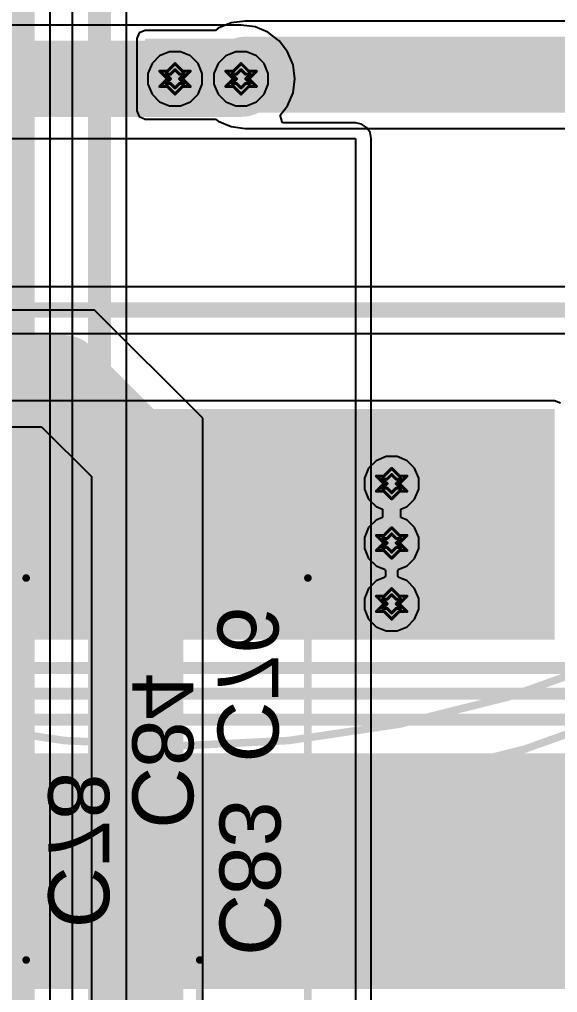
# Model space of a CAD drawing. Header units: inches. Extents: x -2.7 to 10.9, y -2.9 to 7.4.
# Drawn here: x 0.402 to 0.755, y 0.979 to 1.618 of the extents above; entities that cross this region are included whole.
import ezdxf

# ---------------------------------------------------------------- set-up
doc = ezdxf.new("R2010")
doc.units = ezdxf.units.IN
doc.header["$MEASUREMENT"] = 0
for name, color, linetype in [('Board Outline', 216, 'Continuous'), ('Bottom Layer', 5, 'Continuous'), ('Bottom Overlay', 54, 'Continuous'), ('Bottom Solder', 6, 'Continuous'), ('Drill Drawing', 1, 'Continuous'), ('Layer 2', 16, 'Continuous'), ('Layer 3', 76, 'Continuous'), ('Top Layer', 1, 'Continuous'), ('Top Overlay', 2, 'Continuous'), ('Top Solder', 216, 'Continuous'), ('Via Holes', 16, 'Continuous')]:
    doc.layers.add(name, color=color, linetype=linetype)
doc.styles.add('Arial', font='', dxfattribs={"height": 0.2})
doc.styles.get('Arial').set_extended_font_data('Arial')

# ---------------------------------------------------------------- blocks, each defined once
blk = doc.blocks.new('EFM_620_31')
at = {"layer": 'Top Overlay'}
for points in [[(0.7874, 0, 0.005, 0.005, 1), (-0.7874, 0, 0.005, 0.005, 1)], [(0.75147, 0, 0.005, 0.005, 1), (-0.75147, 0, 0.005, 0.005, 1)]]:
    blk.add_lwpolyline(points, format="xyseb", close=True, dxfattribs=at)

msp = doc.modelspace()

# ---------------------------------------------------------------- hatches: boundary and pattern name
at = {"layer": 'Bottom Layer'}
h = msp.add_hatch(color=5, dxfattribs=at)
edge = h.paths.add_edge_path()
edge.add_arc((0.50375, 1.579), 0.01181, 0, 360)
h = msp.add_hatch(color=5, dxfattribs=at)
edge = h.paths.add_edge_path()
edge.add_arc((0.54714, 1.579), 0.01181, 0, 360)
for points in [[(0.241, 1.21057), (0.753, 1.21057), (0.753, 1.362), (0.241, 1.362)], [(0.09959, 0.981), (1.11999, 0.981), (1.11999, 1.13584), (0.09959, 1.13584)]]:
    msp.add_hatch(color=5, dxfattribs=at).paths.add_polyline_path(points)
h = msp.add_hatch(color=5, dxfattribs=at)
edge = h.paths.add_edge_path()
edge.add_arc((0.646, 1.313), 0.01181, 0, 360)
h = msp.add_hatch(color=5, dxfattribs=at)
edge = h.paths.add_edge_path()
edge.add_arc((0.646, 1.274), 0.01181, 0, 360)
h = msp.add_hatch(color=5, dxfattribs=at)
edge = h.paths.add_edge_path()
edge.add_arc((0.646, 1.234), 0.01181, 0, 360)
at = {"layer": 'Bottom Solder'}
h = msp.add_hatch(color=6, dxfattribs=at)
edge = h.paths.add_edge_path()
edge.add_arc((0.50375, 1.579), 0.01581, 0, 360)
h = msp.add_hatch(color=6, dxfattribs=at)
edge = h.paths.add_edge_path()
edge.add_arc((0.54714, 1.579), 0.01581, 0, 360)
h = msp.add_hatch(color=6, dxfattribs=at)
edge = h.paths.add_edge_path()
edge.add_arc((0.646, 1.313), 0.01581, 0, 360)
h = msp.add_hatch(color=6, dxfattribs=at)
edge = h.paths.add_edge_path()
edge.add_arc((0.646, 1.274), 0.01581, 0, 360)
h = msp.add_hatch(color=6, dxfattribs=at)
edge = h.paths.add_edge_path()
edge.add_arc((0.646, 1.234), 0.01581, 0, 360)
at = {"layer": 'Layer 2'}
msp.add_hatch(color=16, dxfattribs=at).paths.add_polyline_path([(0.48407, 1.55798), (0.5737, 1.55798), (0.5737, 1.60543), (0.48407, 1.60543)])
h = msp.add_hatch(color=16, dxfattribs=at)
edge = h.paths.add_edge_path()
edge.add_arc((0.50375, 1.579), 0.01181, 0, 360)
h = msp.add_hatch(color=16, dxfattribs=at)
edge = h.paths.add_edge_path()
edge.add_arc((0.54714, 1.579), 0.01181, 0, 360)
h = msp.add_hatch(color=16, dxfattribs=at)
edge = h.paths.add_edge_path()
edge.add_arc((0.646, 1.313), 0.01181, 0, 360)
h = msp.add_hatch(color=16, dxfattribs=at)
edge = h.paths.add_edge_path()
edge.add_arc((0.646, 1.274), 0.01181, 0, 360)
h = msp.add_hatch(color=16, dxfattribs=at)
edge = h.paths.add_edge_path()
edge.add_arc((0.646, 1.234), 0.01181, 0, 360)
at = {"layer": 'Layer 3'}
h = msp.add_hatch(color=76, dxfattribs=at)
edge = h.paths.add_edge_path()
edge.add_arc((0.50375, 1.579), 0.01181, 0, 360)
h = msp.add_hatch(color=76, dxfattribs=at)
edge = h.paths.add_edge_path()
edge.add_arc((0.54714, 1.579), 0.01181, 0, 360)
h = msp.add_hatch(color=76, dxfattribs=at)
edge = h.paths.add_edge_path()
edge.add_arc((0.646, 1.313), 0.01181, 0, 360)
h = msp.add_hatch(color=76, dxfattribs=at)
edge = h.paths.add_edge_path()
edge.add_arc((0.646, 1.274), 0.01181, 0, 360)
h = msp.add_hatch(color=76, dxfattribs=at)
edge = h.paths.add_edge_path()
edge.add_arc((0.646, 1.234), 0.01181, 0, 360)
at = {"layer": 'Top Layer'}
h = msp.add_hatch(color=1, dxfattribs=at)
edge = h.paths.add_edge_path()
edge.add_arc((0.50375, 1.579), 0.01181, 0, 360)
h = msp.add_hatch(color=1, dxfattribs=at)
edge = h.paths.add_edge_path()
edge.add_arc((0.54714, 1.579), 0.01181, 0, 360)
h = msp.add_hatch(color=1, dxfattribs=at)
edge = h.paths.add_edge_path()
edge.add_arc((0.646, 1.313), 0.01181, 0, 360)
h = msp.add_hatch(color=1, dxfattribs=at)
edge = h.paths.add_edge_path()
edge.add_arc((0.646, 1.274), 0.01181, 0, 360)
h = msp.add_hatch(color=1, dxfattribs=at)
edge = h.paths.add_edge_path()
edge.add_arc((0.646, 1.234), 0.01181, 0, 360)
at = {"layer": 'Top Solder'}
h = msp.add_hatch(color=216, dxfattribs=at)
edge = h.paths.add_edge_path()
edge.add_arc((0.50375, 1.579), 0.01581, 0, 360)
h = msp.add_hatch(color=216, dxfattribs=at)
edge = h.paths.add_edge_path()
edge.add_arc((0.54714, 1.579), 0.01581, 0, 360)
h = msp.add_hatch(color=216, dxfattribs=at)
edge = h.paths.add_edge_path()
edge.add_arc((0.646, 1.313), 0.01581, 0, 360)
h = msp.add_hatch(color=216, dxfattribs=at)
edge = h.paths.add_edge_path()
edge.add_arc((0.646, 1.274), 0.01581, 0, 360)
h = msp.add_hatch(color=216, dxfattribs=at)
edge = h.paths.add_edge_path()
edge.add_arc((0.646, 1.234), 0.01581, 0, 360)
at = {"layer": 'Via Holes'}
h = msp.add_hatch(color=7, dxfattribs=at)
edge = h.paths.add_edge_path()
edge.add_arc((0.50375, 1.579), 0.00591, 0, 360)
h = msp.add_hatch(color=7, dxfattribs=at)
edge = h.paths.add_edge_path()
edge.add_arc((0.54714, 1.579), 0.00591, 0, 360)
h = msp.add_hatch(color=7, dxfattribs=at)
edge = h.paths.add_edge_path()
edge.add_arc((0.646, 1.313), 0.00591, 0, 360)
h = msp.add_hatch(color=7, dxfattribs=at)
edge = h.paths.add_edge_path()
edge.add_arc((0.646, 1.274), 0.00591, 0, 360)
h = msp.add_hatch(color=7, dxfattribs=at)
edge = h.paths.add_edge_path()
edge.add_arc((0.646, 1.234), 0.00591, 0, 360)

# ---------------------------------------------------------------- linework, layer by layer
at = {"layer": 'Board Outline'}
msp.add_lwpolyline([(-2.49969, 1.37795, 0.005, 0.005, -0.740599), (2.8433, 0.25075, 0.005, 0.005, 0)], format="xyseb", dxfattribs=at)
at = {"layer": 'Bottom Layer'}
for p, q in [((0.49366, 1.5941), (0.48865, 1.58909)), ((0.5002, 1.59681), (0.49366, 1.5941)), ((0.50729, 1.59681), (0.5002, 1.59681)), ((0.51383, 1.5941), (0.50729, 1.59681)), ((0.51884, 1.58909), (0.51383, 1.5941)), ((0.53705, 1.5941), (0.53204, 1.58909)), ((0.5436, 1.59681), (0.53705, 1.5941)), ((0.55068, 1.59681), (0.5436, 1.59681)), ((0.55723, 1.5941), (0.55068, 1.59681)), ((0.56224, 1.58909), (0.55723, 1.5941)), ((0.48865, 1.58909), (0.48593, 1.58254)), ((0.52156, 1.58254), (0.51884, 1.58909)), ((0.53204, 1.58909), (0.52933, 1.58254)), ((0.56495, 1.58254), (0.56224, 1.58909)), ((0.48593, 1.58254), (0.48593, 1.57546)), ((0.52156, 1.57546), (0.52156, 1.58254)), ((0.52933, 1.58254), (0.52933, 1.57546)), ((0.56495, 1.57546), (0.56495, 1.58254)), ((0.48593, 1.57546), (0.48865, 1.56891)), ((0.51884, 1.56891), (0.52156, 1.57546)), ((0.52933, 1.57546), (0.53204, 1.56891)), ((0.56224, 1.56891), (0.56495, 1.57546)), ((0.48865, 1.56891), (0.49366, 1.5639)), ((0.51383, 1.5639), (0.51884, 1.56891)), ((0.53204, 1.56891), (0.53705, 1.5639)), ((0.55723, 1.5639), (0.56224, 1.56891)), ((0.49366, 1.5639), (0.5002, 1.56119)), ((0.5002, 1.56119), (0.50729, 1.56119)), ((0.50729, 1.56119), (0.51383, 1.5639)), ((0.53705, 1.5639), (0.5436, 1.56119)), ((0.5436, 1.56119), (0.55068, 1.56119)), ((0.55068, 1.56119), (0.55723, 1.5639)), ((1.65461, 1.44236), (0.34657, 1.44236)), ((0.09701, 1.41177), (1.22051, 1.41177)), ((0.753, 1.36741), (0.241, 1.36741)), ((0.75683, 1.36583), (0.753, 1.36741))]:
    msp.add_line(p, q, dxfattribs=at)
for points in [[(0.09701, 1.42706, 0.01, 0.01, 0), (1.66094, 1.42706, 0.01, 0.01, 0)], [(-0.18099, 1.19189, 0.008, 0.008, 0), (1.02789, 1.19189, 0.008, 0.008, 0)], [(-0.03674, 1.175, 0.008, 0.008, 0), (1.035, 1.175, 0.008, 0.008, 0)], [(-0.01206, 1.15794, 0.008, 0.008, 0), (1.04082, 1.15794, 0.008, 0.008, 0)]]:
    msp.add_lwpolyline(points, format="xyseb", dxfattribs=at)
at = {"layer": 'Bottom Overlay'}
for points in [[(0.406, 1, 0.005, 0.005, 0), (0.406, 1.251, 0.005, 0.005, 0)], [(0.406, 1.251, 0.005, 0.005, 0), (0.591, 1.251, 0.005, 0.005, 0)], [(0.591, 0.737, 0.005, 0.005, 0), (0.591, 1.251, 0.005, 0.005, 0)], [(0.406, 1, 0.005, 0.005, 0), (0.52, 1, 0.005, 0.005, 0)], [(0.52, 0.737, 0.005, 0.005, 0), (0.52, 1, 0.005, 0.005, 0)]]:
    msp.add_lwpolyline(points, format="xyseb", dxfattribs=at)
for points in [[(0.40475, 1.251, 0.0025, 0.0025, 1), (0.40725, 1.251, 0.0025, 0.0025, 1)], [(0.40475, 1.251, 0.0025, 0.0025, 1), (0.40725, 1.251, 0.0025, 0.0025, 1)], [(0.58975, 1.251, 0.0025, 0.0025, 1), (0.59225, 1.251, 0.0025, 0.0025, 1)], [(0.58975, 1.251, 0.0025, 0.0025, 1), (0.59225, 1.251, 0.0025, 0.0025, 1)], [(0.40475, 1, 0.0025, 0.0025, 1), (0.40725, 1, 0.0025, 0.0025, 1)], [(0.40475, 1, 0.0025, 0.0025, 1), (0.40725, 1, 0.0025, 0.0025, 1)], [(0.51875, 1, 0.0025, 0.0025, 1), (0.52125, 1, 0.0025, 0.0025, 1)], [(0.51875, 1, 0.0025, 0.0025, 1), (0.52125, 1, 0.0025, 0.0025, 1)]]:
    msp.add_lwpolyline(points, format="xyseb", close=True, dxfattribs=at)
at = {"layer": 'Drill Drawing'}
for points in [[(0.49875, 1.584, 0.002, 0.002, 0), (0.50375, 1.589, 0.002, 0.002, 0)], [(0.50075, 1.582, 0.002, 0.002, 0), (0.50375, 1.585, 0.002, 0.002, 0)], [(0.50375, 1.589, 0.002, 0.002, 0), (0.50875, 1.584, 0.002, 0.002, 0)], [(0.50375, 1.585, 0.002, 0.002, 0), (0.50675, 1.582, 0.002, 0.002, 0)], [(0.54214, 1.584, 0.002, 0.002, 0), (0.54714, 1.589, 0.002, 0.002, 0)], [(0.54414, 1.582, 0.002, 0.002, 0), (0.54714, 1.585, 0.002, 0.002, 0)], [(0.54714, 1.589, 0.002, 0.002, 0), (0.55214, 1.584, 0.002, 0.002, 0)], [(0.54714, 1.585, 0.002, 0.002, 0), (0.55014, 1.582, 0.002, 0.002, 0)], [(0.49375, 1.584, 0.002, 0.002, 0), (0.49875, 1.579, 0.002, 0.002, 0)], [(0.49375, 1.584, 0.002, 0.002, 0), (0.49875, 1.584, 0.002, 0.002, 0)], [(0.49375, 1.574, 0.002, 0.002, 0), (0.49875, 1.579, 0.002, 0.002, 0)], [(0.49775, 1.582, 0.002, 0.002, 0), (0.50075, 1.579, 0.002, 0.002, 0)], [(0.49775, 1.582, 0.002, 0.002, 0), (0.50075, 1.582, 0.002, 0.002, 0)], [(0.49775, 1.576, 0.002, 0.002, 0), (0.50075, 1.579, 0.002, 0.002, 0)], [(0.50675, 1.582, 0.002, 0.002, 0), (0.50975, 1.582, 0.002, 0.002, 0)], [(0.50675, 1.579, 0.002, 0.002, 0), (0.50975, 1.582, 0.002, 0.002, 0)], [(0.50675, 1.579, 0.002, 0.002, 0), (0.50975, 1.576, 0.002, 0.002, 0)], [(0.50875, 1.584, 0.002, 0.002, 0), (0.51375, 1.584, 0.002, 0.002, 0)], [(0.50875, 1.579, 0.002, 0.002, 0), (0.51375, 1.584, 0.002, 0.002, 0)], [(0.50875, 1.579, 0.002, 0.002, 0), (0.51375, 1.574, 0.002, 0.002, 0)], [(0.53714, 1.584, 0.002, 0.002, 0), (0.54214, 1.579, 0.002, 0.002, 0)], [(0.53714, 1.584, 0.002, 0.002, 0), (0.54214, 1.584, 0.002, 0.002, 0)], [(0.53714, 1.574, 0.002, 0.002, 0), (0.54214, 1.579, 0.002, 0.002, 0)], [(0.54114, 1.582, 0.002, 0.002, 0), (0.54414, 1.579, 0.002, 0.002, 0)], [(0.54114, 1.582, 0.002, 0.002, 0), (0.54414, 1.582, 0.002, 0.002, 0)], [(0.54114, 1.576, 0.002, 0.002, 0), (0.54414, 1.579, 0.002, 0.002, 0)], [(0.55014, 1.582, 0.002, 0.002, 0), (0.55314, 1.582, 0.002, 0.002, 0)], [(0.55014, 1.579, 0.002, 0.002, 0), (0.55314, 1.582, 0.002, 0.002, 0)], [(0.55014, 1.579, 0.002, 0.002, 0), (0.55314, 1.576, 0.002, 0.002, 0)], [(0.55214, 1.584, 0.002, 0.002, 0), (0.55714, 1.584, 0.002, 0.002, 0)], [(0.55214, 1.579, 0.002, 0.002, 0), (0.55714, 1.584, 0.002, 0.002, 0)], [(0.55214, 1.579, 0.002, 0.002, 0), (0.55714, 1.574, 0.002, 0.002, 0)], [(0.49375, 1.574, 0.002, 0.002, 0), (0.49875, 1.574, 0.002, 0.002, 0)], [(0.49775, 1.576, 0.002, 0.002, 0), (0.50075, 1.576, 0.002, 0.002, 0)], [(0.49875, 1.574, 0.002, 0.002, 0), (0.50375, 1.569, 0.002, 0.002, 0)], [(0.50075, 1.576, 0.002, 0.002, 0), (0.50375, 1.573, 0.002, 0.002, 0)], [(0.50375, 1.573, 0.002, 0.002, 0), (0.50675, 1.576, 0.002, 0.002, 0)], [(0.50375, 1.569, 0.002, 0.002, 0), (0.50875, 1.574, 0.002, 0.002, 0)], [(0.50675, 1.576, 0.002, 0.002, 0), (0.50975, 1.576, 0.002, 0.002, 0)], [(0.50875, 1.574, 0.002, 0.002, 0), (0.51375, 1.574, 0.002, 0.002, 0)], [(0.53714, 1.574, 0.002, 0.002, 0), (0.54214, 1.574, 0.002, 0.002, 0)], [(0.54114, 1.576, 0.002, 0.002, 0), (0.54414, 1.576, 0.002, 0.002, 0)], [(0.54214, 1.574, 0.002, 0.002, 0), (0.54714, 1.569, 0.002, 0.002, 0)], [(0.54414, 1.576, 0.002, 0.002, 0), (0.54714, 1.573, 0.002, 0.002, 0)], [(0.54714, 1.573, 0.002, 0.002, 0), (0.55014, 1.576, 0.002, 0.002, 0)], [(0.54714, 1.569, 0.002, 0.002, 0), (0.55214, 1.574, 0.002, 0.002, 0)], [(0.55014, 1.576, 0.002, 0.002, 0), (0.55314, 1.576, 0.002, 0.002, 0)], [(0.55214, 1.574, 0.002, 0.002, 0), (0.55714, 1.574, 0.002, 0.002, 0)], [(0.641, 1.318, 0.002, 0.002, 0), (0.646, 1.323, 0.002, 0.002, 0)], [(0.646, 1.323, 0.002, 0.002, 0), (0.651, 1.318, 0.002, 0.002, 0)], [(0.636, 1.318, 0.002, 0.002, 0), (0.641, 1.313, 0.002, 0.002, 0)], [(0.636, 1.318, 0.002, 0.002, 0), (0.641, 1.318, 0.002, 0.002, 0)], [(0.643, 1.316, 0.002, 0.002, 0), (0.646, 1.319, 0.002, 0.002, 0)], [(0.646, 1.319, 0.002, 0.002, 0), (0.649, 1.316, 0.002, 0.002, 0)], [(0.651, 1.318, 0.002, 0.002, 0), (0.656, 1.318, 0.002, 0.002, 0)], [(0.651, 1.313, 0.002, 0.002, 0), (0.656, 1.318, 0.002, 0.002, 0)], [(0.636, 1.308, 0.002, 0.002, 0), (0.641, 1.313, 0.002, 0.002, 0)], [(0.64, 1.316, 0.002, 0.002, 0), (0.643, 1.313, 0.002, 0.002, 0)], [(0.64, 1.316, 0.002, 0.002, 0), (0.643, 1.316, 0.002, 0.002, 0)], [(0.64, 1.31, 0.002, 0.002, 0), (0.643, 1.313, 0.002, 0.002, 0)], [(0.64, 1.31, 0.002, 0.002, 0), (0.643, 1.31, 0.002, 0.002, 0)], [(0.643, 1.31, 0.002, 0.002, 0), (0.646, 1.307, 0.002, 0.002, 0)], [(0.646, 1.307, 0.002, 0.002, 0), (0.649, 1.31, 0.002, 0.002, 0)], [(0.649, 1.316, 0.002, 0.002, 0), (0.652, 1.316, 0.002, 0.002, 0)], [(0.649, 1.313, 0.002, 0.002, 0), (0.652, 1.316, 0.002, 0.002, 0)], [(0.649, 1.313, 0.002, 0.002, 0), (0.652, 1.31, 0.002, 0.002, 0)], [(0.649, 1.31, 0.002, 0.002, 0), (0.652, 1.31, 0.002, 0.002, 0)], [(0.651, 1.313, 0.002, 0.002, 0), (0.656, 1.308, 0.002, 0.002, 0)], [(0.636, 1.308, 0.002, 0.002, 0), (0.641, 1.308, 0.002, 0.002, 0)], [(0.641, 1.308, 0.002, 0.002, 0), (0.646, 1.303, 0.002, 0.002, 0)], [(0.646, 1.303, 0.002, 0.002, 0), (0.651, 1.308, 0.002, 0.002, 0)], [(0.651, 1.308, 0.002, 0.002, 0), (0.656, 1.308, 0.002, 0.002, 0)], [(0.636, 1.279, 0.002, 0.002, 0), (0.641, 1.274, 0.002, 0.002, 0)], [(0.636, 1.279, 0.002, 0.002, 0), (0.641, 1.279, 0.002, 0.002, 0)], [(0.641, 1.279, 0.002, 0.002, 0), (0.646, 1.284, 0.002, 0.002, 0)], [(0.643, 1.277, 0.002, 0.002, 0), (0.646, 1.28, 0.002, 0.002, 0)], [(0.646, 1.284, 0.002, 0.002, 0), (0.651, 1.279, 0.002, 0.002, 0)], [(0.646, 1.28, 0.002, 0.002, 0), (0.649, 1.277, 0.002, 0.002, 0)], [(0.651, 1.279, 0.002, 0.002, 0), (0.656, 1.279, 0.002, 0.002, 0)], [(0.651, 1.274, 0.002, 0.002, 0), (0.656, 1.279, 0.002, 0.002, 0)], [(0.636, 1.269, 0.002, 0.002, 0), (0.641, 1.274, 0.002, 0.002, 0)], [(0.64, 1.277, 0.002, 0.002, 0), (0.643, 1.274, 0.002, 0.002, 0)], [(0.64, 1.277, 0.002, 0.002, 0), (0.643, 1.277, 0.002, 0.002, 0)], [(0.64, 1.271, 0.002, 0.002, 0), (0.643, 1.274, 0.002, 0.002, 0)], [(0.649, 1.277, 0.002, 0.002, 0), (0.652, 1.277, 0.002, 0.002, 0)], [(0.649, 1.274, 0.002, 0.002, 0), (0.652, 1.277, 0.002, 0.002, 0)], [(0.649, 1.274, 0.002, 0.002, 0), (0.652, 1.271, 0.002, 0.002, 0)], [(0.651, 1.274, 0.002, 0.002, 0), (0.656, 1.269, 0.002, 0.002, 0)], [(0.636, 1.269, 0.002, 0.002, 0), (0.641, 1.269, 0.002, 0.002, 0)], [(0.64, 1.271, 0.002, 0.002, 0), (0.643, 1.271, 0.002, 0.002, 0)], [(0.641, 1.269, 0.002, 0.002, 0), (0.646, 1.264, 0.002, 0.002, 0)], [(0.643, 1.271, 0.002, 0.002, 0), (0.646, 1.268, 0.002, 0.002, 0)], [(0.646, 1.268, 0.002, 0.002, 0), (0.649, 1.271, 0.002, 0.002, 0)], [(0.646, 1.264, 0.002, 0.002, 0), (0.651, 1.269, 0.002, 0.002, 0)], [(0.649, 1.271, 0.002, 0.002, 0), (0.652, 1.271, 0.002, 0.002, 0)], [(0.651, 1.269, 0.002, 0.002, 0), (0.656, 1.269, 0.002, 0.002, 0)], [(0.641, 1.239, 0.002, 0.002, 0), (0.646, 1.244, 0.002, 0.002, 0)], [(0.643, 1.237, 0.002, 0.002, 0), (0.646, 1.24, 0.002, 0.002, 0)], [(0.646, 1.244, 0.002, 0.002, 0), (0.651, 1.239, 0.002, 0.002, 0)], [(0.646, 1.24, 0.002, 0.002, 0), (0.649, 1.237, 0.002, 0.002, 0)], [(0.636, 1.239, 0.002, 0.002, 0), (0.641, 1.234, 0.002, 0.002, 0)], [(0.636, 1.239, 0.002, 0.002, 0), (0.641, 1.239, 0.002, 0.002, 0)], [(0.636, 1.229, 0.002, 0.002, 0), (0.641, 1.234, 0.002, 0.002, 0)], [(0.64, 1.237, 0.002, 0.002, 0), (0.643, 1.234, 0.002, 0.002, 0)], [(0.64, 1.237, 0.002, 0.002, 0), (0.643, 1.237, 0.002, 0.002, 0)], [(0.64, 1.231, 0.002, 0.002, 0), (0.643, 1.234, 0.002, 0.002, 0)], [(0.649, 1.237, 0.002, 0.002, 0), (0.652, 1.237, 0.002, 0.002, 0)], [(0.649, 1.234, 0.002, 0.002, 0), (0.652, 1.237, 0.002, 0.002, 0)], [(0.649, 1.234, 0.002, 0.002, 0), (0.652, 1.231, 0.002, 0.002, 0)], [(0.651, 1.239, 0.002, 0.002, 0), (0.656, 1.239, 0.002, 0.002, 0)], [(0.651, 1.234, 0.002, 0.002, 0), (0.656, 1.239, 0.002, 0.002, 0)], [(0.651, 1.234, 0.002, 0.002, 0), (0.656, 1.229, 0.002, 0.002, 0)], [(0.636, 1.229, 0.002, 0.002, 0), (0.641, 1.229, 0.002, 0.002, 0)], [(0.64, 1.231, 0.002, 0.002, 0), (0.643, 1.231, 0.002, 0.002, 0)], [(0.641, 1.229, 0.002, 0.002, 0), (0.646, 1.224, 0.002, 0.002, 0)], [(0.643, 1.231, 0.002, 0.002, 0), (0.646, 1.228, 0.002, 0.002, 0)], [(0.646, 1.228, 0.002, 0.002, 0), (0.649, 1.231, 0.002, 0.002, 0)], [(0.646, 1.224, 0.002, 0.002, 0), (0.651, 1.229, 0.002, 0.002, 0)], [(0.649, 1.231, 0.002, 0.002, 0), (0.652, 1.231, 0.002, 0.002, 0)], [(0.651, 1.229, 0.002, 0.002, 0), (0.656, 1.229, 0.002, 0.002, 0)]]:
    msp.add_lwpolyline(points, format="xyseb", dxfattribs=at)
for points in [[(0.50325, 1.589, 0.001, 0.001, 1), (0.50425, 1.589, 0.001, 0.001, 1)], [(0.50325, 1.589, 0.001, 0.001, 1), (0.50425, 1.589, 0.001, 0.001, 1)], [(0.50325, 1.585, 0.001, 0.001, 1), (0.50425, 1.585, 0.001, 0.001, 1)], [(0.50325, 1.585, 0.001, 0.001, 1), (0.50425, 1.585, 0.001, 0.001, 1)], [(0.54664, 1.589, 0.001, 0.001, 1), (0.54764, 1.589, 0.001, 0.001, 1)], [(0.54664, 1.589, 0.001, 0.001, 1), (0.54764, 1.589, 0.001, 0.001, 1)], [(0.54664, 1.585, 0.001, 0.001, 1), (0.54764, 1.585, 0.001, 0.001, 1)], [(0.54664, 1.585, 0.001, 0.001, 1), (0.54764, 1.585, 0.001, 0.001, 1)], [(0.49325, 1.584, 0.001, 0.001, 1), (0.49425, 1.584, 0.001, 0.001, 1)], [(0.49325, 1.584, 0.001, 0.001, 1), (0.49425, 1.584, 0.001, 0.001, 1)], [(0.49725, 1.582, 0.001, 0.001, 1), (0.49825, 1.582, 0.001, 0.001, 1)], [(0.49725, 1.582, 0.001, 0.001, 1), (0.49825, 1.582, 0.001, 0.001, 1)], [(0.49825, 1.584, 0.001, 0.001, 1), (0.49925, 1.584, 0.001, 0.001, 1)], [(0.49825, 1.584, 0.001, 0.001, 1), (0.49925, 1.584, 0.001, 0.001, 1)], [(0.49825, 1.579, 0.001, 0.001, 1), (0.49925, 1.579, 0.001, 0.001, 1)], [(0.49825, 1.579, 0.001, 0.001, 1), (0.49925, 1.579, 0.001, 0.001, 1)], [(0.50025, 1.582, 0.001, 0.001, 1), (0.50125, 1.582, 0.001, 0.001, 1)], [(0.50025, 1.582, 0.001, 0.001, 1), (0.50125, 1.582, 0.001, 0.001, 1)], [(0.50025, 1.579, 0.001, 0.001, 1), (0.50125, 1.579, 0.001, 0.001, 1)], [(0.50025, 1.579, 0.001, 0.001, 1), (0.50125, 1.579, 0.001, 0.001, 1)], [(0.50625, 1.582, 0.001, 0.001, 1), (0.50725, 1.582, 0.001, 0.001, 1)], [(0.50625, 1.582, 0.001, 0.001, 1), (0.50725, 1.582, 0.001, 0.001, 1)], [(0.50625, 1.579, 0.001, 0.001, 1), (0.50725, 1.579, 0.001, 0.001, 1)], [(0.50625, 1.579, 0.001, 0.001, 1), (0.50725, 1.579, 0.001, 0.001, 1)], [(0.50825, 1.584, 0.001, 0.001, 1), (0.50925, 1.584, 0.001, 0.001, 1)], [(0.50825, 1.584, 0.001, 0.001, 1), (0.50925, 1.584, 0.001, 0.001, 1)], [(0.50825, 1.579, 0.001, 0.001, 1), (0.50925, 1.579, 0.001, 0.001, 1)], [(0.50825, 1.579, 0.001, 0.001, 1), (0.50925, 1.579, 0.001, 0.001, 1)], [(0.50925, 1.582, 0.001, 0.001, 1), (0.51025, 1.582, 0.001, 0.001, 1)], [(0.50925, 1.582, 0.001, 0.001, 1), (0.51025, 1.582, 0.001, 0.001, 1)], [(0.51325, 1.584, 0.001, 0.001, 1), (0.51425, 1.584, 0.001, 0.001, 1)], [(0.51325, 1.584, 0.001, 0.001, 1), (0.51425, 1.584, 0.001, 0.001, 1)], [(0.53664, 1.584, 0.001, 0.001, 1), (0.53764, 1.584, 0.001, 0.001, 1)], [(0.53664, 1.584, 0.001, 0.001, 1), (0.53764, 1.584, 0.001, 0.001, 1)], [(0.54064, 1.582, 0.001, 0.001, 1), (0.54164, 1.582, 0.001, 0.001, 1)], [(0.54064, 1.582, 0.001, 0.001, 1), (0.54164, 1.582, 0.001, 0.001, 1)], [(0.54164, 1.584, 0.001, 0.001, 1), (0.54264, 1.584, 0.001, 0.001, 1)], [(0.54164, 1.584, 0.001, 0.001, 1), (0.54264, 1.584, 0.001, 0.001, 1)], [(0.54164, 1.579, 0.001, 0.001, 1), (0.54264, 1.579, 0.001, 0.001, 1)], [(0.54164, 1.579, 0.001, 0.001, 1), (0.54264, 1.579, 0.001, 0.001, 1)], [(0.54364, 1.582, 0.001, 0.001, 1), (0.54464, 1.582, 0.001, 0.001, 1)], [(0.54364, 1.582, 0.001, 0.001, 1), (0.54464, 1.582, 0.001, 0.001, 1)], [(0.54364, 1.579, 0.001, 0.001, 1), (0.54464, 1.579, 0.001, 0.001, 1)], [(0.54364, 1.579, 0.001, 0.001, 1), (0.54464, 1.579, 0.001, 0.001, 1)], [(0.54964, 1.582, 0.001, 0.001, 1), (0.55064, 1.582, 0.001, 0.001, 1)], [(0.54964, 1.582, 0.001, 0.001, 1), (0.55064, 1.582, 0.001, 0.001, 1)], [(0.54964, 1.579, 0.001, 0.001, 1), (0.55064, 1.579, 0.001, 0.001, 1)], [(0.54964, 1.579, 0.001, 0.001, 1), (0.55064, 1.579, 0.001, 0.001, 1)], [(0.55164, 1.584, 0.001, 0.001, 1), (0.55264, 1.584, 0.001, 0.001, 1)], [(0.55164, 1.584, 0.001, 0.001, 1), (0.55264, 1.584, 0.001, 0.001, 1)], [(0.55164, 1.579, 0.001, 0.001, 1), (0.55264, 1.579, 0.001, 0.001, 1)], [(0.55164, 1.579, 0.001, 0.001, 1), (0.55264, 1.579, 0.001, 0.001, 1)], [(0.55264, 1.582, 0.001, 0.001, 1), (0.55364, 1.582, 0.001, 0.001, 1)], [(0.55264, 1.582, 0.001, 0.001, 1), (0.55364, 1.582, 0.001, 0.001, 1)], [(0.55664, 1.584, 0.001, 0.001, 1), (0.55764, 1.584, 0.001, 0.001, 1)], [(0.55664, 1.584, 0.001, 0.001, 1), (0.55764, 1.584, 0.001, 0.001, 1)], [(0.49325, 1.574, 0.001, 0.001, 1), (0.49425, 1.574, 0.001, 0.001, 1)], [(0.49325, 1.574, 0.001, 0.001, 1), (0.49425, 1.574, 0.001, 0.001, 1)], [(0.49725, 1.576, 0.001, 0.001, 1), (0.49825, 1.576, 0.001, 0.001, 1)], [(0.49725, 1.576, 0.001, 0.001, 1), (0.49825, 1.576, 0.001, 0.001, 1)], [(0.49825, 1.574, 0.001, 0.001, 1), (0.49925, 1.574, 0.001, 0.001, 1)], [(0.49825, 1.574, 0.001, 0.001, 1), (0.49925, 1.574, 0.001, 0.001, 1)], [(0.50025, 1.576, 0.001, 0.001, 1), (0.50125, 1.576, 0.001, 0.001, 1)], [(0.50025, 1.576, 0.001, 0.001, 1), (0.50125, 1.576, 0.001, 0.001, 1)], [(0.50325, 1.573, 0.001, 0.001, 1), (0.50425, 1.573, 0.001, 0.001, 1)], [(0.50325, 1.573, 0.001, 0.001, 1), (0.50425, 1.573, 0.001, 0.001, 1)], [(0.50625, 1.576, 0.001, 0.001, 1), (0.50725, 1.576, 0.001, 0.001, 1)], [(0.50625, 1.576, 0.001, 0.001, 1), (0.50725, 1.576, 0.001, 0.001, 1)], [(0.50825, 1.574, 0.001, 0.001, 1), (0.50925, 1.574, 0.001, 0.001, 1)], [(0.50825, 1.574, 0.001, 0.001, 1), (0.50925, 1.574, 0.001, 0.001, 1)], [(0.50925, 1.576, 0.001, 0.001, 1), (0.51025, 1.576, 0.001, 0.001, 1)], [(0.50925, 1.576, 0.001, 0.001, 1), (0.51025, 1.576, 0.001, 0.001, 1)], [(0.51325, 1.574, 0.001, 0.001, 1), (0.51425, 1.574, 0.001, 0.001, 1)], [(0.51325, 1.574, 0.001, 0.001, 1), (0.51425, 1.574, 0.001, 0.001, 1)], [(0.53664, 1.574, 0.001, 0.001, 1), (0.53764, 1.574, 0.001, 0.001, 1)], [(0.53664, 1.574, 0.001, 0.001, 1), (0.53764, 1.574, 0.001, 0.001, 1)], [(0.54064, 1.576, 0.001, 0.001, 1), (0.54164, 1.576, 0.001, 0.001, 1)], [(0.54064, 1.576, 0.001, 0.001, 1), (0.54164, 1.576, 0.001, 0.001, 1)], [(0.54164, 1.574, 0.001, 0.001, 1), (0.54264, 1.574, 0.001, 0.001, 1)], [(0.54164, 1.574, 0.001, 0.001, 1), (0.54264, 1.574, 0.001, 0.001, 1)], [(0.54364, 1.576, 0.001, 0.001, 1), (0.54464, 1.576, 0.001, 0.001, 1)], [(0.54364, 1.576, 0.001, 0.001, 1), (0.54464, 1.576, 0.001, 0.001, 1)], [(0.54664, 1.573, 0.001, 0.001, 1), (0.54764, 1.573, 0.001, 0.001, 1)], [(0.54664, 1.573, 0.001, 0.001, 1), (0.54764, 1.573, 0.001, 0.001, 1)], [(0.54964, 1.576, 0.001, 0.001, 1), (0.55064, 1.576, 0.001, 0.001, 1)], [(0.54964, 1.576, 0.001, 0.001, 1), (0.55064, 1.576, 0.001, 0.001, 1)], [(0.55164, 1.574, 0.001, 0.001, 1), (0.55264, 1.574, 0.001, 0.001, 1)], [(0.55164, 1.574, 0.001, 0.001, 1), (0.55264, 1.574, 0.001, 0.001, 1)], [(0.55264, 1.576, 0.001, 0.001, 1), (0.55364, 1.576, 0.001, 0.001, 1)], [(0.55264, 1.576, 0.001, 0.001, 1), (0.55364, 1.576, 0.001, 0.001, 1)], [(0.55664, 1.574, 0.001, 0.001, 1), (0.55764, 1.574, 0.001, 0.001, 1)], [(0.55664, 1.574, 0.001, 0.001, 1), (0.55764, 1.574, 0.001, 0.001, 1)], [(0.50325, 1.569, 0.001, 0.001, 1), (0.50425, 1.569, 0.001, 0.001, 1)], [(0.50325, 1.569, 0.001, 0.001, 1), (0.50425, 1.569, 0.001, 0.001, 1)], [(0.54664, 1.569, 0.001, 0.001, 1), (0.54764, 1.569, 0.001, 0.001, 1)], [(0.54664, 1.569, 0.001, 0.001, 1), (0.54764, 1.569, 0.001, 0.001, 1)], [(0.6455, 1.323, 0.001, 0.001, 1), (0.6465, 1.323, 0.001, 0.001, 1)], [(0.6455, 1.323, 0.001, 0.001, 1), (0.6465, 1.323, 0.001, 0.001, 1)], [(0.6355, 1.318, 0.001, 0.001, 1), (0.6365, 1.318, 0.001, 0.001, 1)], [(0.6355, 1.318, 0.001, 0.001, 1), (0.6365, 1.318, 0.001, 0.001, 1)], [(0.6405, 1.318, 0.001, 0.001, 1), (0.6415, 1.318, 0.001, 0.001, 1)], [(0.6405, 1.318, 0.001, 0.001, 1), (0.6415, 1.318, 0.001, 0.001, 1)], [(0.6455, 1.319, 0.001, 0.001, 1), (0.6465, 1.319, 0.001, 0.001, 1)], [(0.6455, 1.319, 0.001, 0.001, 1), (0.6465, 1.319, 0.001, 0.001, 1)], [(0.6505, 1.318, 0.001, 0.001, 1), (0.6515, 1.318, 0.001, 0.001, 1)], [(0.6505, 1.318, 0.001, 0.001, 1), (0.6515, 1.318, 0.001, 0.001, 1)], [(0.6555, 1.318, 0.001, 0.001, 1), (0.6565, 1.318, 0.001, 0.001, 1)], [(0.6555, 1.318, 0.001, 0.001, 1), (0.6565, 1.318, 0.001, 0.001, 1)], [(0.6395, 1.316, 0.001, 0.001, 1), (0.6405, 1.316, 0.001, 0.001, 1)], [(0.6395, 1.316, 0.001, 0.001, 1), (0.6405, 1.316, 0.001, 0.001, 1)], [(0.6395, 1.31, 0.001, 0.001, 1), (0.6405, 1.31, 0.001, 0.001, 1)], [(0.6395, 1.31, 0.001, 0.001, 1), (0.6405, 1.31, 0.001, 0.001, 1)], [(0.6405, 1.313, 0.001, 0.001, 1), (0.6415, 1.313, 0.001, 0.001, 1)], [(0.6405, 1.313, 0.001, 0.001, 1), (0.6415, 1.313, 0.001, 0.001, 1)], [(0.6425, 1.316, 0.001, 0.001, 1), (0.6435, 1.316, 0.001, 0.001, 1)], [(0.6425, 1.316, 0.001, 0.001, 1), (0.6435, 1.316, 0.001, 0.001, 1)], [(0.6425, 1.313, 0.001, 0.001, 1), (0.6435, 1.313, 0.001, 0.001, 1)], [(0.6425, 1.313, 0.001, 0.001, 1), (0.6435, 1.313, 0.001, 0.001, 1)], [(0.6425, 1.31, 0.001, 0.001, 1), (0.6435, 1.31, 0.001, 0.001, 1)], [(0.6425, 1.31, 0.001, 0.001, 1), (0.6435, 1.31, 0.001, 0.001, 1)], [(0.6485, 1.316, 0.001, 0.001, 1), (0.6495, 1.316, 0.001, 0.001, 1)], [(0.6485, 1.316, 0.001, 0.001, 1), (0.6495, 1.316, 0.001, 0.001, 1)], [(0.6485, 1.313, 0.001, 0.001, 1), (0.6495, 1.313, 0.001, 0.001, 1)], [(0.6485, 1.313, 0.001, 0.001, 1), (0.6495, 1.313, 0.001, 0.001, 1)], [(0.6485, 1.31, 0.001, 0.001, 1), (0.6495, 1.31, 0.001, 0.001, 1)], [(0.6485, 1.31, 0.001, 0.001, 1), (0.6495, 1.31, 0.001, 0.001, 1)], [(0.6505, 1.313, 0.001, 0.001, 1), (0.6515, 1.313, 0.001, 0.001, 1)], [(0.6505, 1.313, 0.001, 0.001, 1), (0.6515, 1.313, 0.001, 0.001, 1)], [(0.6515, 1.316, 0.001, 0.001, 1), (0.6525, 1.316, 0.001, 0.001, 1)], [(0.6515, 1.316, 0.001, 0.001, 1), (0.6525, 1.316, 0.001, 0.001, 1)], [(0.6515, 1.31, 0.001, 0.001, 1), (0.6525, 1.31, 0.001, 0.001, 1)], [(0.6515, 1.31, 0.001, 0.001, 1), (0.6525, 1.31, 0.001, 0.001, 1)], [(0.6355, 1.308, 0.001, 0.001, 1), (0.6365, 1.308, 0.001, 0.001, 1)], [(0.6355, 1.308, 0.001, 0.001, 1), (0.6365, 1.308, 0.001, 0.001, 1)], [(0.6405, 1.308, 0.001, 0.001, 1), (0.6415, 1.308, 0.001, 0.001, 1)], [(0.6405, 1.308, 0.001, 0.001, 1), (0.6415, 1.308, 0.001, 0.001, 1)], [(0.6455, 1.307, 0.001, 0.001, 1), (0.6465, 1.307, 0.001, 0.001, 1)], [(0.6455, 1.307, 0.001, 0.001, 1), (0.6465, 1.307, 0.001, 0.001, 1)], [(0.6505, 1.308, 0.001, 0.001, 1), (0.6515, 1.308, 0.001, 0.001, 1)], [(0.6505, 1.308, 0.001, 0.001, 1), (0.6515, 1.308, 0.001, 0.001, 1)], [(0.6555, 1.308, 0.001, 0.001, 1), (0.6565, 1.308, 0.001, 0.001, 1)], [(0.6555, 1.308, 0.001, 0.001, 1), (0.6565, 1.308, 0.001, 0.001, 1)], [(0.6455, 1.303, 0.001, 0.001, 1), (0.6465, 1.303, 0.001, 0.001, 1)], [(0.6455, 1.303, 0.001, 0.001, 1), (0.6465, 1.303, 0.001, 0.001, 1)], [(0.6355, 1.279, 0.001, 0.001, 1), (0.6365, 1.279, 0.001, 0.001, 1)], [(0.6355, 1.279, 0.001, 0.001, 1), (0.6365, 1.279, 0.001, 0.001, 1)], [(0.6405, 1.279, 0.001, 0.001, 1), (0.6415, 1.279, 0.001, 0.001, 1)], [(0.6405, 1.279, 0.001, 0.001, 1), (0.6415, 1.279, 0.001, 0.001, 1)], [(0.6455, 1.284, 0.001, 0.001, 1), (0.6465, 1.284, 0.001, 0.001, 1)], [(0.6455, 1.284, 0.001, 0.001, 1), (0.6465, 1.284, 0.001, 0.001, 1)], [(0.6455, 1.28, 0.001, 0.001, 1), (0.6465, 1.28, 0.001, 0.001, 1)], [(0.6455, 1.28, 0.001, 0.001, 1), (0.6465, 1.28, 0.001, 0.001, 1)], [(0.6505, 1.279, 0.001, 0.001, 1), (0.6515, 1.279, 0.001, 0.001, 1)], [(0.6505, 1.279, 0.001, 0.001, 1), (0.6515, 1.279, 0.001, 0.001, 1)], [(0.6555, 1.279, 0.001, 0.001, 1), (0.6565, 1.279, 0.001, 0.001, 1)], [(0.6555, 1.279, 0.001, 0.001, 1), (0.6565, 1.279, 0.001, 0.001, 1)], [(0.6395, 1.277, 0.001, 0.001, 1), (0.6405, 1.277, 0.001, 0.001, 1)], [(0.6395, 1.277, 0.001, 0.001, 1), (0.6405, 1.277, 0.001, 0.001, 1)], [(0.6405, 1.274, 0.001, 0.001, 1), (0.6415, 1.274, 0.001, 0.001, 1)], [(0.6405, 1.274, 0.001, 0.001, 1), (0.6415, 1.274, 0.001, 0.001, 1)], [(0.6425, 1.277, 0.001, 0.001, 1), (0.6435, 1.277, 0.001, 0.001, 1)], [(0.6425, 1.277, 0.001, 0.001, 1), (0.6435, 1.277, 0.001, 0.001, 1)], [(0.6425, 1.274, 0.001, 0.001, 1), (0.6435, 1.274, 0.001, 0.001, 1)], [(0.6425, 1.274, 0.001, 0.001, 1), (0.6435, 1.274, 0.001, 0.001, 1)], [(0.6485, 1.277, 0.001, 0.001, 1), (0.6495, 1.277, 0.001, 0.001, 1)], [(0.6485, 1.277, 0.001, 0.001, 1), (0.6495, 1.277, 0.001, 0.001, 1)], [(0.6485, 1.274, 0.001, 0.001, 1), (0.6495, 1.274, 0.001, 0.001, 1)], [(0.6485, 1.274, 0.001, 0.001, 1), (0.6495, 1.274, 0.001, 0.001, 1)], [(0.6505, 1.274, 0.001, 0.001, 1), (0.6515, 1.274, 0.001, 0.001, 1)], [(0.6505, 1.274, 0.001, 0.001, 1), (0.6515, 1.274, 0.001, 0.001, 1)], [(0.6515, 1.277, 0.001, 0.001, 1), (0.6525, 1.277, 0.001, 0.001, 1)], [(0.6515, 1.277, 0.001, 0.001, 1), (0.6525, 1.277, 0.001, 0.001, 1)], [(0.6355, 1.269, 0.001, 0.001, 1), (0.6365, 1.269, 0.001, 0.001, 1)], [(0.6355, 1.269, 0.001, 0.001, 1), (0.6365, 1.269, 0.001, 0.001, 1)], [(0.6395, 1.271, 0.001, 0.001, 1), (0.6405, 1.271, 0.001, 0.001, 1)], [(0.6395, 1.271, 0.001, 0.001, 1), (0.6405, 1.271, 0.001, 0.001, 1)], [(0.6405, 1.269, 0.001, 0.001, 1), (0.6415, 1.269, 0.001, 0.001, 1)], [(0.6405, 1.269, 0.001, 0.001, 1), (0.6415, 1.269, 0.001, 0.001, 1)], [(0.6425, 1.271, 0.001, 0.001, 1), (0.6435, 1.271, 0.001, 0.001, 1)], [(0.6425, 1.271, 0.001, 0.001, 1), (0.6435, 1.271, 0.001, 0.001, 1)], [(0.6455, 1.268, 0.001, 0.001, 1), (0.6465, 1.268, 0.001, 0.001, 1)], [(0.6455, 1.268, 0.001, 0.001, 1), (0.6465, 1.268, 0.001, 0.001, 1)], [(0.6485, 1.271, 0.001, 0.001, 1), (0.6495, 1.271, 0.001, 0.001, 1)], [(0.6485, 1.271, 0.001, 0.001, 1), (0.6495, 1.271, 0.001, 0.001, 1)], [(0.6505, 1.269, 0.001, 0.001, 1), (0.6515, 1.269, 0.001, 0.001, 1)], [(0.6505, 1.269, 0.001, 0.001, 1), (0.6515, 1.269, 0.001, 0.001, 1)], [(0.6515, 1.271, 0.001, 0.001, 1), (0.6525, 1.271, 0.001, 0.001, 1)], [(0.6515, 1.271, 0.001, 0.001, 1), (0.6525, 1.271, 0.001, 0.001, 1)], [(0.6555, 1.269, 0.001, 0.001, 1), (0.6565, 1.269, 0.001, 0.001, 1)], [(0.6555, 1.269, 0.001, 0.001, 1), (0.6565, 1.269, 0.001, 0.001, 1)], [(0.6455, 1.264, 0.001, 0.001, 1), (0.6465, 1.264, 0.001, 0.001, 1)], [(0.6455, 1.264, 0.001, 0.001, 1), (0.6465, 1.264, 0.001, 0.001, 1)], [(0.6455, 1.244, 0.001, 0.001, 1), (0.6465, 1.244, 0.001, 0.001, 1)], [(0.6455, 1.244, 0.001, 0.001, 1), (0.6465, 1.244, 0.001, 0.001, 1)], [(0.6455, 1.24, 0.001, 0.001, 1), (0.6465, 1.24, 0.001, 0.001, 1)], [(0.6455, 1.24, 0.001, 0.001, 1), (0.6465, 1.24, 0.001, 0.001, 1)], [(0.6355, 1.239, 0.001, 0.001, 1), (0.6365, 1.239, 0.001, 0.001, 1)], [(0.6355, 1.239, 0.001, 0.001, 1), (0.6365, 1.239, 0.001, 0.001, 1)], [(0.6395, 1.237, 0.001, 0.001, 1), (0.6405, 1.237, 0.001, 0.001, 1)], [(0.6395, 1.237, 0.001, 0.001, 1), (0.6405, 1.237, 0.001, 0.001, 1)], [(0.6405, 1.239, 0.001, 0.001, 1), (0.6415, 1.239, 0.001, 0.001, 1)], [(0.6405, 1.239, 0.001, 0.001, 1), (0.6415, 1.239, 0.001, 0.001, 1)], [(0.6405, 1.234, 0.001, 0.001, 1), (0.6415, 1.234, 0.001, 0.001, 1)], [(0.6405, 1.234, 0.001, 0.001, 1), (0.6415, 1.234, 0.001, 0.001, 1)], [(0.6425, 1.237, 0.001, 0.001, 1), (0.6435, 1.237, 0.001, 0.001, 1)], [(0.6425, 1.237, 0.001, 0.001, 1), (0.6435, 1.237, 0.001, 0.001, 1)], [(0.6425, 1.234, 0.001, 0.001, 1), (0.6435, 1.234, 0.001, 0.001, 1)], [(0.6425, 1.234, 0.001, 0.001, 1), (0.6435, 1.234, 0.001, 0.001, 1)], [(0.6485, 1.237, 0.001, 0.001, 1), (0.6495, 1.237, 0.001, 0.001, 1)], [(0.6485, 1.237, 0.001, 0.001, 1), (0.6495, 1.237, 0.001, 0.001, 1)], [(0.6485, 1.234, 0.001, 0.001, 1), (0.6495, 1.234, 0.001, 0.001, 1)], [(0.6485, 1.234, 0.001, 0.001, 1), (0.6495, 1.234, 0.001, 0.001, 1)], [(0.6505, 1.239, 0.001, 0.001, 1), (0.6515, 1.239, 0.001, 0.001, 1)], [(0.6505, 1.239, 0.001, 0.001, 1), (0.6515, 1.239, 0.001, 0.001, 1)], [(0.6505, 1.234, 0.001, 0.001, 1), (0.6515, 1.234, 0.001, 0.001, 1)], [(0.6505, 1.234, 0.001, 0.001, 1), (0.6515, 1.234, 0.001, 0.001, 1)], [(0.6515, 1.237, 0.001, 0.001, 1), (0.6525, 1.237, 0.001, 0.001, 1)], [(0.6515, 1.237, 0.001, 0.001, 1), (0.6525, 1.237, 0.001, 0.001, 1)], [(0.6555, 1.239, 0.001, 0.001, 1), (0.6565, 1.239, 0.001, 0.001, 1)], [(0.6555, 1.239, 0.001, 0.001, 1), (0.6565, 1.239, 0.001, 0.001, 1)], [(0.6355, 1.229, 0.001, 0.001, 1), (0.6365, 1.229, 0.001, 0.001, 1)], [(0.6355, 1.229, 0.001, 0.001, 1), (0.6365, 1.229, 0.001, 0.001, 1)], [(0.6395, 1.231, 0.001, 0.001, 1), (0.6405, 1.231, 0.001, 0.001, 1)], [(0.6395, 1.231, 0.001, 0.001, 1), (0.6405, 1.231, 0.001, 0.001, 1)], [(0.6405, 1.229, 0.001, 0.001, 1), (0.6415, 1.229, 0.001, 0.001, 1)], [(0.6405, 1.229, 0.001, 0.001, 1), (0.6415, 1.229, 0.001, 0.001, 1)], [(0.6425, 1.231, 0.001, 0.001, 1), (0.6435, 1.231, 0.001, 0.001, 1)], [(0.6425, 1.231, 0.001, 0.001, 1), (0.6435, 1.231, 0.001, 0.001, 1)], [(0.6455, 1.228, 0.001, 0.001, 1), (0.6465, 1.228, 0.001, 0.001, 1)], [(0.6455, 1.228, 0.001, 0.001, 1), (0.6465, 1.228, 0.001, 0.001, 1)], [(0.6485, 1.231, 0.001, 0.001, 1), (0.6495, 1.231, 0.001, 0.001, 1)], [(0.6485, 1.231, 0.001, 0.001, 1), (0.6495, 1.231, 0.001, 0.001, 1)], [(0.6505, 1.229, 0.001, 0.001, 1), (0.6515, 1.229, 0.001, 0.001, 1)], [(0.6505, 1.229, 0.001, 0.001, 1), (0.6515, 1.229, 0.001, 0.001, 1)], [(0.6515, 1.231, 0.001, 0.001, 1), (0.6525, 1.231, 0.001, 0.001, 1)], [(0.6515, 1.231, 0.001, 0.001, 1), (0.6525, 1.231, 0.001, 0.001, 1)], [(0.6555, 1.229, 0.001, 0.001, 1), (0.6565, 1.229, 0.001, 0.001, 1)], [(0.6555, 1.229, 0.001, 0.001, 1), (0.6565, 1.229, 0.001, 0.001, 1)], [(0.6455, 1.224, 0.001, 0.001, 1), (0.6465, 1.224, 0.001, 0.001, 1)], [(0.6455, 1.224, 0.001, 0.001, 1), (0.6465, 1.224, 0.001, 0.001, 1)]]:
    msp.add_lwpolyline(points, format="xyseb", close=True, dxfattribs=at)
at = {"layer": 'Layer 2'}
for p, q in [((0.53216, 1.61224), (0.53034, 1.61085)), ((0.54067, 1.61577), (0.53216, 1.61224)), ((0.54981, 1.61697), (0.54067, 1.61577)), ((0.98989, 1.61697), (0.54981, 1.61697)), ((0.48024, 1.60926), (0.47866, 1.60543)), ((0.47866, 1.60543), (0.47866, 1.55798)), ((0.48407, 1.61085), (0.48024, 1.60926)), ((0.53034, 1.61085), (0.48407, 1.61085)), ((0.47866, 1.55798), (0.48024, 1.55416)), ((0.48024, 1.55416), (0.48407, 1.55257)), ((0.48407, 1.55257), (0.53024, 1.55257)), ((0.53024, 1.55257), (0.53216, 1.5511)), ((0.53216, 1.5511), (0.54067, 1.54757)), ((0.54067, 1.54757), (0.54981, 1.54637)), ((0.54981, 1.54637), (0.97527, 1.54637)), ((0.64246, 1.33081), (0.63591, 1.3281)), ((0.64954, 1.33081), (0.64246, 1.33081)), ((0.65609, 1.3281), (0.64954, 1.33081)), ((0.63591, 1.3281), (0.6309, 1.32309)), ((0.6611, 1.32309), (0.65609, 1.3281)), ((0.6309, 1.32309), (0.62819, 1.31654)), ((0.66381, 1.31654), (0.6611, 1.32309)), ((0.62819, 1.31654), (0.62819, 1.30946)), ((0.66381, 1.30946), (0.66381, 1.31654)), ((0.62819, 1.30946), (0.6309, 1.30291)), ((0.6611, 1.30291), (0.66381, 1.30946)), ((0.6309, 1.30291), (0.63591, 1.2979)), ((0.65609, 1.2979), (0.6611, 1.30291)), ((0.63591, 1.2979), (0.64, 1.29621)), ((0.64, 1.29621), (0.64, 1.29079)), ((0.652, 1.29621), (0.65609, 1.2979)), ((0.652, 1.29079), (0.652, 1.29621)), ((0.63591, 1.2891), (0.6309, 1.28409)), ((0.64, 1.29079), (0.63591, 1.2891)), ((0.65609, 1.2891), (0.652, 1.29079)), ((0.6611, 1.28409), (0.65609, 1.2891)), ((0.6309, 1.28409), (0.62819, 1.27754)), ((0.66381, 1.27754), (0.6611, 1.28409)), ((0.62819, 1.27754), (0.62819, 1.27046)), ((0.66381, 1.27046), (0.66381, 1.27754)), ((0.62819, 1.27046), (0.6309, 1.26391)), ((0.6611, 1.26391), (0.66381, 1.27046)), ((0.6309, 1.26391), (0.63591, 1.2589)), ((0.65609, 1.2589), (0.6611, 1.26391)), ((0.63591, 1.2589), (0.64171, 1.2565)), ((0.64171, 1.2565), (0.64187, 1.25545)), ((0.64187, 1.25545), (0.64187, 1.25255)), ((0.65013, 1.25545), (0.65029, 1.2565)), ((0.65013, 1.25255), (0.65013, 1.25545)), ((0.65029, 1.2565), (0.65609, 1.2589)), ((0.63591, 1.2491), (0.6309, 1.24409)), ((0.64171, 1.2515), (0.63591, 1.2491)), ((0.64187, 1.25255), (0.64171, 1.2515)), ((0.65029, 1.2515), (0.65013, 1.25255)), ((0.65609, 1.2491), (0.65029, 1.2515)), ((0.6611, 1.24409), (0.65609, 1.2491)), ((0.6309, 1.24409), (0.62819, 1.23754)), ((0.66381, 1.23754), (0.6611, 1.24409)), ((0.62819, 1.23754), (0.62819, 1.23046)), ((0.66381, 1.23046), (0.66381, 1.23754)), ((0.62819, 1.23046), (0.6309, 1.22391)), ((0.6611, 1.22391), (0.66381, 1.23046)), ((0.6309, 1.22391), (0.63591, 1.2189)), ((0.65609, 1.2189), (0.6611, 1.22391)), ((0.63591, 1.2189), (0.64246, 1.21619)), ((0.64246, 1.21619), (0.64954, 1.21619)), ((0.64954, 1.21619), (0.65609, 1.2189))]:
    msp.add_line(p, q, dxfattribs=at)
msp.add_lwpolyline([(0.54981, 1.58167, 0.05, 0.05, 0), (0.98989, 1.58167, 0.05, 0.05, 0)], format="xyseb", dxfattribs=at)
msp.add_lwpolyline([(0.53731, 1.58167, 0.025, 0.025, 1), (0.56231, 1.58167, 0.025, 0.025, 1)], format="xyseb", close=True, dxfattribs=at)
at = {"layer": 'Layer 3'}
for p, q in [((0.54714, 1.6143), (0.29586, 1.6143)), ((0.55628, 1.6131), (0.54714, 1.6143)), ((0.56479, 1.60957), (0.55628, 1.6131)), ((0.5721, 1.60396), (0.56479, 1.60957)), ((0.57771, 1.59665), (0.5721, 1.60396)), ((0.58124, 1.58814), (0.57771, 1.59665)), ((0.58244, 1.579), (0.58124, 1.58814)), ((0.58124, 1.56986), (0.58244, 1.579)), ((0.57771, 1.56135), (0.58124, 1.56986)), ((0.57286, 1.55502), (0.57771, 1.56135)), ((0.57439, 1.55002), (0.57286, 1.55502)), ((0.62236, 1.55002), (0.57439, 1.55002)), ((0.62626, 1.54925), (0.62236, 1.55002)), ((0.62957, 1.54704), (0.62626, 1.54925)), ((0.63178, 1.54373), (0.62957, 1.54704)), ((0.63255, 1.53983), (0.63178, 1.54373)), ((0.313, 1.53983), (0.62236, 1.53983)), ((0.62236, 1.53983), (0.62236, 0.80878)), ((0.63255, 0.80878), (0.63255, 1.53983)), ((0.45094, 1.42706), (0.313, 1.42706)), ((0.522, 1.356), (0.45094, 1.42706)), ((0.522, 0.598), (0.522, 1.356)), ((0.29829, 1.35033), (0.41614, 1.35033)), ((0.41614, 1.35033), (0.44886, 1.31761)), ((0.44886, 1.31761), (0.44886, 0.5829))]:
    msp.add_line(p, q, dxfattribs=at)
for points in [[(0.29586, 1.579, 0.05, 0.05, 0), (0.50375, 1.579, 0.05, 0.05, 0)], [(0.50375, 1.579, 0.05, 0.05, 0), (0.54714, 1.579, 0.05, 0.05, 0)], [(0.29829, 1.38563, 0.05, 0.05, 0), (0.43076, 1.38563, 0.05, 0.05, 0)], [(0.43076, 1.38563, 0.05, 0.05, 0), (0.48416, 1.33224, 0.05, 0.05, 0)], [(0.48416, 0.5829, 0.05, 0.05, 0), (0.48416, 1.33224, 0.05, 0.05, 0)]]:
    msp.add_lwpolyline(points, format="xyseb", dxfattribs=at)
for points in [[(0.49125, 1.579, 0.025, 0.025, 1), (0.51625, 1.579, 0.025, 0.025, 1)], [(0.49125, 1.579, 0.025, 0.025, 1), (0.51625, 1.579, 0.025, 0.025, 1)], [(0.53464, 1.579, 0.025, 0.025, 1), (0.55964, 1.579, 0.025, 0.025, 1)], [(0.41826, 1.38563, 0.025, 0.025, 1), (0.44326, 1.38563, 0.025, 0.025, 1)], [(0.41826, 1.38563, 0.025, 0.025, 1), (0.44326, 1.38563, 0.025, 0.025, 1)], [(0.47166, 1.33224, 0.025, 0.025, 1), (0.49666, 1.33224, 0.025, 0.025, 1)], [(0.47166, 1.33224, 0.025, 0.025, 1), (0.49666, 1.33224, 0.025, 0.025, 1)]]:
    msp.add_lwpolyline(points, format="xyseb", close=True, dxfattribs=at)
at = {"layer": 'Top Layer'}
for p, q in [((0.43631, 1.7402), (0.43631, 0.87935)), ((0.47199, 0.87935), (0.47199, 1.7402)), ((0.42184, 0.87935), (0.42184, 1.64194)), ((0.49366, 1.5941), (0.48865, 1.58909)), ((0.5002, 1.59681), (0.49366, 1.5941)), ((0.50729, 1.59681), (0.5002, 1.59681)), ((0.51383, 1.5941), (0.50729, 1.59681)), ((0.51884, 1.58909), (0.51383, 1.5941)), ((0.53705, 1.5941), (0.53204, 1.58909)), ((0.5436, 1.59681), (0.53705, 1.5941)), ((0.55068, 1.59681), (0.5436, 1.59681)), ((0.55723, 1.5941), (0.55068, 1.59681)), ((0.56224, 1.58909), (0.55723, 1.5941)), ((0.48865, 1.58909), (0.48593, 1.58254)), ((0.52156, 1.58254), (0.51884, 1.58909)), ((0.53204, 1.58909), (0.52933, 1.58254)), ((0.56495, 1.58254), (0.56224, 1.58909)), ((0.48593, 1.58254), (0.48593, 1.57546)), ((0.52156, 1.57546), (0.52156, 1.58254)), ((0.52933, 1.58254), (0.52933, 1.57546)), ((0.56495, 1.57546), (0.56495, 1.58254)), ((0.48593, 1.57546), (0.48865, 1.56891)), ((0.51884, 1.56891), (0.52156, 1.57546)), ((0.52933, 1.57546), (0.53204, 1.56891)), ((0.56224, 1.56891), (0.56495, 1.57546)), ((0.48865, 1.56891), (0.49366, 1.5639)), ((0.51383, 1.5639), (0.51884, 1.56891)), ((0.53204, 1.56891), (0.53705, 1.5639)), ((0.55723, 1.5639), (0.56224, 1.56891)), ((0.49366, 1.5639), (0.5002, 1.56119)), ((0.5002, 1.56119), (0.50729, 1.56119)), ((0.50729, 1.56119), (0.51383, 1.5639)), ((0.53705, 1.5639), (0.5436, 1.56119)), ((0.5436, 1.56119), (0.55068, 1.56119)), ((0.55068, 1.56119), (0.55723, 1.5639)), ((0.64246, 1.33081), (0.63591, 1.3281)), ((0.64954, 1.33081), (0.64246, 1.33081)), ((0.65609, 1.3281), (0.64954, 1.33081)), ((0.63591, 1.3281), (0.6309, 1.32309)), ((0.6611, 1.32309), (0.65609, 1.3281)), ((0.6309, 1.32309), (0.62819, 1.31654)), ((0.66381, 1.31654), (0.6611, 1.32309)), ((0.62819, 1.31654), (0.62819, 1.30946)), ((0.66381, 1.30946), (0.66381, 1.31654)), ((0.62819, 1.30946), (0.6309, 1.30291)), ((0.6611, 1.30291), (0.66381, 1.30946)), ((0.6309, 1.30291), (0.63591, 1.2979)), ((0.65609, 1.2979), (0.6611, 1.30291)), ((0.63591, 1.2979), (0.64, 1.29621)), ((0.64, 1.29621), (0.64, 1.29079)), ((0.652, 1.29621), (0.65609, 1.2979)), ((0.652, 1.29079), (0.652, 1.29621)), ((0.63591, 1.2891), (0.6309, 1.28409)), ((0.64, 1.29079), (0.63591, 1.2891)), ((0.65609, 1.2891), (0.652, 1.29079)), ((0.6611, 1.28409), (0.65609, 1.2891)), ((0.6309, 1.28409), (0.62819, 1.27754)), ((0.66381, 1.27754), (0.6611, 1.28409)), ((0.62819, 1.27754), (0.62819, 1.27046)), ((0.66381, 1.27046), (0.66381, 1.27754)), ((0.62819, 1.27046), (0.6309, 1.26391)), ((0.6611, 1.26391), (0.66381, 1.27046)), ((0.6309, 1.26391), (0.63591, 1.2589)), ((0.65609, 1.2589), (0.6611, 1.26391)), ((0.63591, 1.2589), (0.64171, 1.2565)), ((0.64171, 1.2565), (0.64187, 1.25545)), ((0.64187, 1.25545), (0.64187, 1.25255)), ((0.65013, 1.25545), (0.65029, 1.2565)), ((0.65013, 1.25255), (0.65013, 1.25545)), ((0.65029, 1.2565), (0.65609, 1.2589)), ((0.63591, 1.2491), (0.6309, 1.24409)), ((0.64171, 1.2515), (0.63591, 1.2491)), ((0.64187, 1.25255), (0.64171, 1.2515)), ((0.65029, 1.2515), (0.65013, 1.25255)), ((0.65609, 1.2491), (0.65029, 1.2515)), ((0.6611, 1.24409), (0.65609, 1.2491)), ((0.6309, 1.24409), (0.62819, 1.23754)), ((0.66381, 1.23754), (0.6611, 1.24409)), ((0.62819, 1.23754), (0.62819, 1.23046)), ((0.66381, 1.23046), (0.66381, 1.23754)), ((0.62819, 1.23046), (0.6309, 1.22391)), ((0.6611, 1.22391), (0.66381, 1.23046)), ((0.6309, 1.22391), (0.63591, 1.2189)), ((0.65609, 1.2189), (0.6611, 1.22391)), ((0.63591, 1.2189), (0.64246, 1.21619)), ((0.64246, 1.21619), (0.64954, 1.21619)), ((0.64954, 1.21619), (0.65609, 1.2189))]:
    msp.add_line(p, q, dxfattribs=at)
for points in [[(0.45415, 0.84776, 0.015, 0.015, 0), (0.45415, 1.7402, 0.015, 0.015, 0)], [(0.404, 0.8479, 0.015, 0.015, 0), (0.404, 1.64194, 0.015, 0.015, 0)]]:
    msp.add_lwpolyline(points, format="xyseb", dxfattribs=at)

# ---------------------------------------------------------------- block references
msp.add_blockref('EFM_620_31', (0.50483, 1.89206))

# ---------------------------------------------------------------- texts
at = {"layer": 'Bottom Overlay', "style": 'Arial', "text_generation_flag": 2}
for s, p in [('C76', (0.53169, 1.1297)), ('C84', (0.47575, 1.08623)), ('C78', (0.42052, 1.02086)), ('C83', (0.53301, 1.00268))]:
    msp.add_text(s, height=0.04, rotation=270, dxfattribs=at).set_placement(p)

doc.saveas('drawing.dxf')
